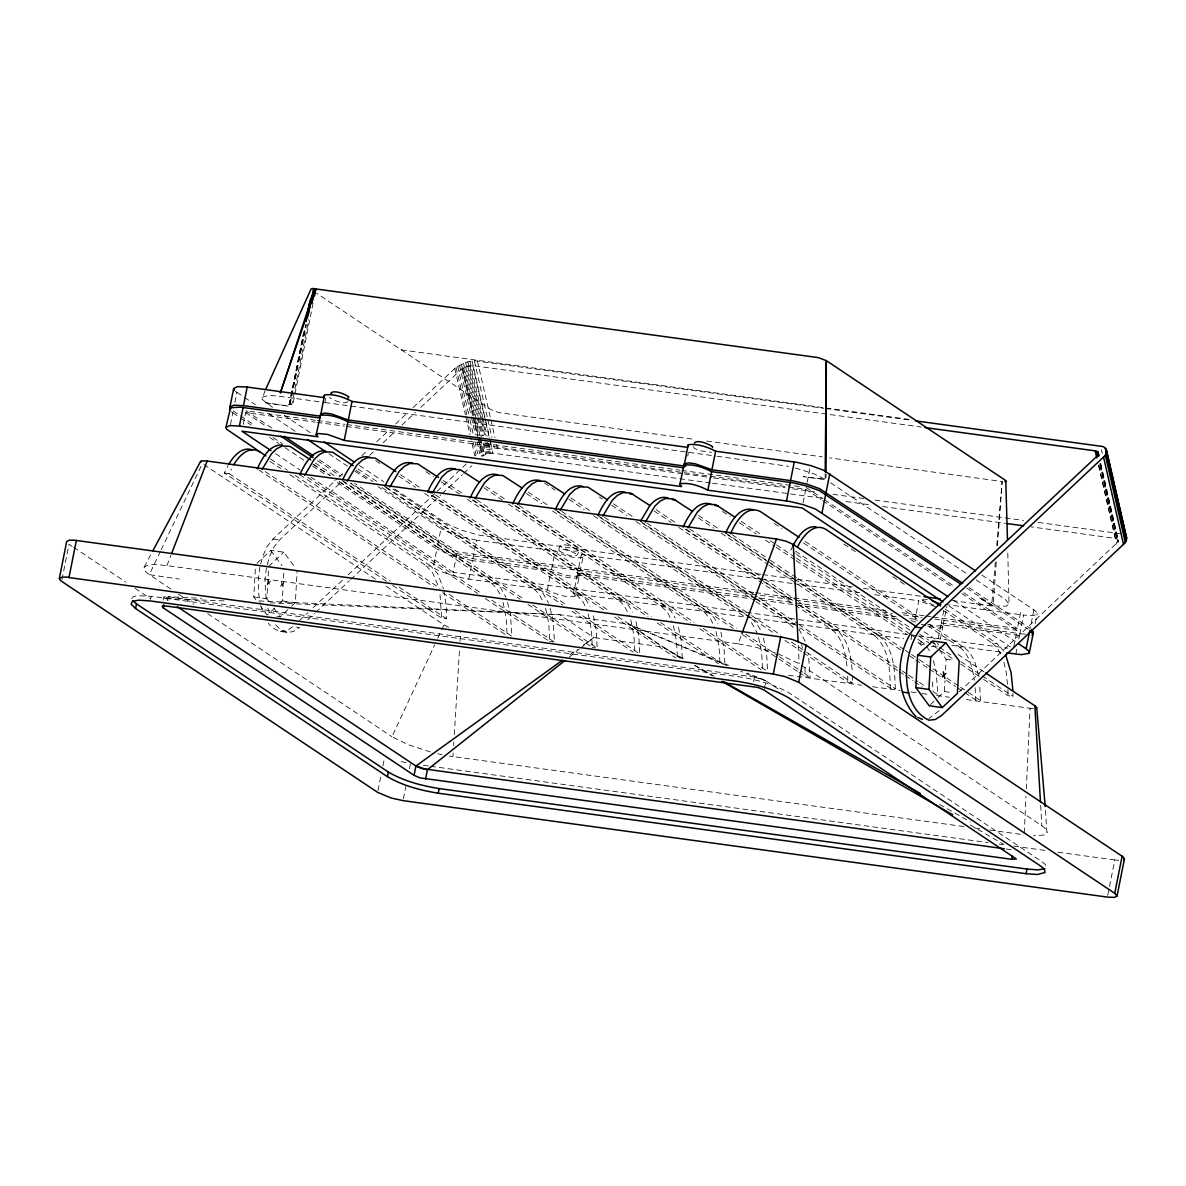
<?xml version="1.0" encoding="UTF-8"?>
<svg xmlns="http://www.w3.org/2000/svg" width="1186" height="1186" viewBox="0 0 1186 1186"><rect width="100%" height="100%" fill="white"/><g stroke="black" fill="none" stroke-linecap="round" stroke-linejoin="round"><path stroke-width="0.75" stroke-dasharray="5 3.75" d="M826.049 477.914L826.049 474.252M825.174 473.629L825.115 479.188L803.159 476.624L826.034 479.752L813.981 473.792L792.885 467.254M1024.289 832.972L1025.979 796.295M1026.32 788.972L1030.041 708.279L964.129 699.266M255.835 599.745L253.789 596.943L255.568 564.58M268.94 601.539L266.88 598.737L268.466 569.962M279.748 603.259L282.283 600.902L284.062 568.524M291.593 606.239L295.373 602.696L297.152 570.318M938.022 697.487L944.338 691.557L944.931 680.779M945.524 669.986L946.117 659.194L938.912 649.409M963.788 826.538L452.963 756.579L453.185 752.917M453.645 745.594L453.867 741.947M454.312 734.623L459.59 648.623M460.049 641.3L460.613 632.153M996.284 562.134L993.082 606.12L978.999 597.507L991.644 605.957L1006.232 606.165L1009.049 604.015L1007.729 550.808M997.485 545.649L1002.14 481.501L829.563 457.87M995.35 562.031L991.644 605.957L951.335 600.427M996.744 545.56L1002.14 481.501M259.867 566.967L258.326 579.42L258.474 592.096L260.045 602.429M266.42 567.857L264.878 580.31L266.331 601.598M959.326 691.794L1118.383 541.528L1117.835 539.467L1115.24 538.385L1031.034 526.851M61.968 579.583L69.025 544.226L72.094 546.272M150.592 599.39L151.2 596.306L739.056 676.806C756.638 679.682 774.414 684.233 789.861 693.35L1041.693 861.496L1045.251 864.461L1046.334 866.922M163.075 600.205L163.994 596.766L168.353 596.78L754.489 677.058L764.303 679.83L781.381 691.067M167.745 599.879L168.353 596.78L201.576 598.307M230.469 424.588L232.827 412.772L231.374 411.705M234.872 402.484L236.889 392.358L235.436 391.291M243.234 424.425L245.591 412.609L315.15 422.142M288.42 404.53L289.206 404.515L303.305 333.933M289.206 404.515L304.313 330.212M289.488 404.515L305.691 324.771M289.784 404.53L305.988 324.786M290.081 404.545L306.299 324.801M290.392 404.559L291.786 404.678L308.775 319.479M313.06 303.29L292.809 404.797L291.786 404.678M324.801 402.884L325.809 397.829M378.008 790.602L380.825 776.459M382.945 765.845L384.353 758.788M575.447 595.713L573.594 593.534L577.285 574.973L579.153 577.152L574.854 596.425C565.44 597.7 555.685 594.216 547.383 589.946L465.653 578.694L448.842 574.484L437.234 569.888L433.186 567.605L436.893 549.044L334.081 480.389M579.524 575.284L577.656 573.12L581.362 554.559L583.215 556.723L578.931 575.996C569.502 577.285 559.762 573.802 551.46 569.532L469.73 558.28L456.254 555.107L441.311 549.474L437.263 547.176L440.955 528.615L378.052 486.616M403.418 798.875L405.879 786.496M409.407 768.824L410.475 763.517M916.333 635.681L453.185 572.26L456.877 553.699L351.234 483.147M468.766 579.183L472.458 560.622L551.09 571.385C559.392 575.655 569.147 579.139 578.56 577.864L579.153 577.152M472.829 558.769L476.535 540.208L555.152 550.971C563.469 555.241 573.209 558.725 582.637 557.45L583.215 556.723M547.383 589.946L551.09 571.385M551.46 569.532L555.152 550.971M558.902 550.289C558.828 539.63 573.238 547.176 578.264 549.993L578.531 550.6C578.62 561.26 564.21 553.714 559.184 550.897C562.757 547.413 572.808 551.727 577.345 554.633L577.612 555.241M687.747 456.061L688.414 452.681M753.57 681.698L754.489 677.058L740.85 671.32M764.436 688.532L765.978 680.794L747.299 673.099M803.07 502.82L805.768 489.329L346.268 426.397M807.147 482.405L809.83 468.915M911.011 639.743L912.019 634.673M917.386 620.634L915.073 619.329L918.779 600.768L871.102 594.23M934.123 605.186L922.797 600.694L923.464 595.446M938.215 638.276L940.913 624.77L1022.421 635.874M927.882 624.399L935.398 625.941L942.559 625.793L942.707 624.103L941.284 622.917L943.641 611.101M940.409 638.75L942.766 626.934L940.913 624.77M943.137 625.081L946.843 606.52M1013.689 647.274L1017.054 630.403L961.935 593.608M933.219 617.016L1017.425 628.55L1021.131 609.989M1015.839 654.094L1017.173 647.348M1018.863 638.913L1019.53 635.533M941.284 622.917L1019.901 633.68L1023.607 615.119L1033.377 615.564L1036.846 614.304L1036.386 611.902L1033.895 609.826L981.726 574.988M1033.895 609.826L1030.189 628.387L968.814 587.396M1035.126 623.747L1037.142 613.622M1107.724 895.326L1109.147 888.255M1109.488 886.491L1114.781 859.969L1118.709 860.339M260.757 563.721L262.966 555.597L267.443 546.079L272.988 539.081L337.625 478.403M267.31 564.61L269.519 556.486L273.996 546.983L279.54 539.971L341.42 481.872M170.814 589.042L146.812 572.853L144.01 569.562L144.232 566.997C150.889 562.772 159.576 565.188 166.944 565.603L738.196 643.835L741.339 635.236M166.944 565.603L170.903 555.315M131.868 598.441L133.321 596.662L137.235 595.668L151.2 596.306M265.13 390.609L261.943 399.208L273.566 408.162M1045.533 810.275L1046.912 833.417L1043.665 835.092L1033.643 835.715M430.399 751.954L408.088 744.689L391.988 736.728L434.669 644.902M437.767 638.231L440.881 631.545M441.652 629.885L443.979 624.874L385.494 585.825M386.577 581.333L224.302 472.977L228.068 465.52M224.302 472.977L229.209 473.644L231.418 469.004M792.841 545.901L790.632 550.526L795.228 553.595M160.392 551.46L149.303 574.691L179.323 579.079M161.177 549.8L202.361 463.548M144.232 566.997L152.045 552.35M578.531 550.6C572.675 552.483 565.248 549.489 560.103 546.257L559.836 545.649M693.543 446.499L694.344 448.293L699.933 450.754L711.511 452.34M922.53 600.086L927.363 599.538M942.766 626.934L940.617 628.046L935.028 627.794L921.27 624.266M338.974 477.128L344.355 472.072M361.863 455.646L367.245 450.591M376.674 441.741L388.8 430.355M395.531 424.039L407.658 412.654M413.039 407.599L456.032 367.349L465.594 362.382L474.341 360.722L823.84 408.295M369.676 455.35L373.723 451.555M383.137 442.719L395.249 431.348M401.965 425.033L415.426 412.402M420.808 407.361L461.888 368.861L466.661 366.385L472.769 365.629L921.27 427.049M256.828 563.394L270.704 550.363L283.795 552.157L295.106 567.531M268.659 566.374L283.795 552.157M267.132 584.401L270.704 581.066M280.237 586.195L283.81 582.86M274.707 608.003L267.132 615.104L260.979 606.728M276.961 616.453L280.237 616.898L290.333 607.425M299.761 620.278L307.841 612.688M313.237 607.632L342.858 579.821M348.254 574.765L435.781 492.59M437.13 491.33L461.369 468.574M462.718 467.314L466.75 463.518M307.663 619.907L314.379 613.592M315.728 612.332L349.366 580.755M350.715 579.494L440.866 494.873M442.2 493.613L462.392 474.667M463.726 473.407L471.806 465.831M930.461 704.588L936.762 698.673M939.134 710.74L928.89 718.553M682.573 473.718L497.438 448.352L485.637 449.909L474.845 455.928L470.338 436.285M569.236 657.103L579.361 649.053M580.814 647.912L593.83 637.564L662.663 646.993L685.197 659.801M262.106 397.28L267.858 395.59A44.371 9.607 16.3 0 1 279.199 396.272L323.17 402.291M569.917 654.835L577.389 649.439M583.364 645.125L593.83 637.564L559.54 614.659L258.77 600.917M710.666 482.984L492.827 453.141L486.705 453.897L481.946 456.373L477.839 438.509M168.353 596.78L165.032 598.5L163.698 597.121M280.341 631.382L286.819 630.626L293.031 626.593L299.584 627.498L293.372 631.515C284.284 633.532 273.922 631.056 268.362 623.169M224.021 600.917L165.032 598.5L168.115 600.561M270.111 602.799L559.54 614.659L628.358 624.088L728.604 665.39M1025.401 634.199L1019.901 633.68M1033.303 708.62L1030.041 708.279M931.336 646.355L938.482 646.222L938.63 644.517L937.207 643.331M401.372 349.87L912.034 419.8M825.664 408.547L911.826 420.348M691.868 439.013L500.937 412.876A8.539 1.853 16.3 0 1 498.15 412.343L490.767 409.555L316.529 293.224M706.559 441.029L822.224 456.862M324.994 402.543L715.202 455.973M717.041 456.225L788.557 466.306M265.916 403.047L288.85 406.19L265.19 402.514M315.52 420.289L245.962 410.756L271.994 428.131M317.359 420.526L344.815 424.291M346.638 424.544L679.815 470.175M681.654 470.427L800.639 486.72M316.988 422.394L344.444 426.145M684.411 473.97L711.911 477.736M713.735 477.988L785.236 487.772M792.559 488.78L814.56 491.79M832.883 494.31L864.045 498.58M875.046 500.077L1023.533 520.417M1038.195 522.433L1120.681 533.73M712.504 483.236L822.343 498.268M846.137 501.53L871.769 505.043M882.74 506.541L1005.402 523.337M760.819 574.335L477.928 534.96L460.657 529.875L447.033 523.871L394.567 488.958M762.642 574.587L852.408 586.877M863.408 588.389L922.026 596.425M581.362 554.559L759.233 578.916M761.071 579.168L792.248 583.438M794.086 583.69L860.102 592.733M944.99 604.356L1023.607 615.119M753.822 592.451L457.247 551.831L354.673 483.339M755.645 592.703L792.263 597.714M794.086 597.966L889.278 610.998M902.101 612.762L924.057 615.756M925.895 616.008L931.381 616.764M456.877 553.699L793.716 599.819M795.554 600.072L892.569 613.355M903.554 614.867L921.863 617.372M934.672 619.122L1017.054 630.403M577.656 573.12L794.042 602.755M795.88 603.007L898.573 617.061M909.573 618.573L915.073 619.329M577.285 574.973L751.494 598.826M753.332 599.078L900.041 619.166M911.041 620.678L917.015 622.487M272.988 539.081L279.54 539.971M289.873 474.696L426.189 565.707L431.096 566.389L437.634 573.653L443.475 588.686M943.27 610.39L992.193 643.049L997.1 643.716L1003.712 651.025M918.157 635.933L1007.863 648.208M573.594 593.534L903.673 638.735M951.839 645.332L1003.03 652.344M339.581 481.798L491.493 583.23L496.4 583.897L500.922 588.212L505.948 597.299M382.159 487.639L534.071 589.057L538.993 589.739L543.499 594.053L548.525 603.14M424.751 493.465L576.663 594.898L581.57 595.565L586.092 599.879L589.991 606.328M467.343 499.291L619.24 600.724L624.162 601.406L628.684 605.705L632.583 612.154M508.394 504.109L661.832 606.565L666.74 607.232L671.261 611.546L675.175 617.995M552.513 510.958L704.425 612.391L709.332 613.058L713.853 617.372L717.752 623.821M755.838 601.51L789.594 624.058L794.501 624.725L757.676 600.131M678.733 527.429L832.172 629.885L837.094 630.567C848.865 640.158 850.777 656.762 852.319 670.905M798.045 584.49L874.764 635.726L879.686 636.393C894.259 649.157 894.689 670.905 895.282 688.873L890.36 688.206L753.911 597.092M924.591 644.102L922.263 642.219L917.356 641.552L921.863 645.866M927.719 625.867L959.934 647.378L964.855 648.06C973.335 654.479 976.315 665.494 978.376 675.427M946.117 659.194L954.3 660.32M392.699 585.424L441.696 618.128L446.603 618.795L446.262 606.683L443.89 590.287M983.535 679.326L1008.026 695.693L1012.948 696.36L1012.903 693.276M253.789 596.943L266.88 598.737M282.283 600.902L295.373 602.696M944.338 691.557L952.521 692.683M549.681 641.537L552.943 641.997M592.259 647.378L595.535 647.823M799.067 672.447L805.19 676.539L810.112 677.206L808.378 653.827M803.322 652.685L847.782 682.365L852.69 683.047L852.63 676.895M964.811 692.698L975.544 699.859L980.451 700.541L979.666 684.085M788.393 675.19L861.614 685.226M872.6 686.724L900.07 690.489M911.041 691.987L920.203 693.247M922.026 693.499L929.35 694.492M936.673 695.5L949.497 697.249M974.773 828.036L982.097 829.044M989.42 830.037L1020.553 834.307M423.313 765.281L428.813 766.023M430.637 766.275L988.22 842.638M999.235 844.15L1002.896 844.654M1013.897 846.152L1045.088 850.421M1057.927 852.185L1114.781 859.969M1006.217 849.028L1011.717 849.769M476.535 540.208L456.61 535.509L440.955 528.615M472.458 560.622L452.548 555.923L436.893 549.044M738.196 643.835L754.889 646.993L775.095 652.819M449.42 756.031L452.963 756.579M437.723 753.733L442.052 754.696M405.923 762.731L398.629 760.908M935.472 606.758L918.779 600.768M923.805 644.813L916.378 642.397M754.489 677.058L765.978 680.794M777.853 653.768L799.171 663.686L1041.857 825.723L1046.126 829.281L1047.416 832.231M286.893 632.286L280.593 629.751L274.915 624.073M448.575 627.216L443.979 624.874M727.226 665.598L628.358 624.088L662.663 646.993L685.093 659.965M694.863 665.287L714.18 676.272M939.579 804.39L970.178 821.779M694.699 665.539L712.326 675.723M970.281 824.996L1003.934 844.462M830.63 482.821L966.946 573.831M976.137 579.969L1005.239 599.404L1009.049 604.015M966.916 588.226L1028.292 629.217M806.139 487.461L822.98 498.713M824.507 499.736L953.114 585.617M963.833 592.763L1017.425 628.55M805.768 489.329L821.068 499.543M822.61 500.566L952.743 587.47M954.004 600.65L1015.379 641.626M949.052 606.031L1010.294 646.919M945.123 609.011L997.1 643.716M843.913 544.048L856.144 552.202M892.836 576.707L905.051 584.861M805.264 541.498L920.351 618.336M929.557 624.488L964.855 648.06M774.265 523.411L781.945 528.541M803.426 542.877L918.513 619.715M924.072 631.812L934.85 639.002M957.932 654.405L984.098 671.884M795.554 551.208L911.901 628.891M919.55 634.006L928.742 640.144M930.269 641.152L937.918 646.266M939.46 647.289L951.706 655.473M960.882 661.61L980.792 674.893M982.319 675.916L1012.948 696.36M796.755 554.618L910.047 630.27M919.239 636.393L931.484 644.576M933.011 645.599L939.134 649.691M940.661 650.714L954.448 659.905M960.571 663.997L982.008 678.303M741.206 521.321L759.618 533.626M770.351 540.786L774.962 543.87M776.489 544.893L794.902 557.183M796.443 558.206L909.988 634.021M911.53 635.059L916.126 638.127M917.667 639.15L922.263 642.219M722.482 511.433L730.146 516.562M739.352 522.7L756.238 533.967M765.444 540.119L774.651 546.272M776.178 547.295L794.59 559.584M796.132 560.607L906.608 634.377M732.088 534.693L768.884 559.273M770.411 560.296L796.473 577.701M798.015 578.724L903.791 649.35M905.333 650.373L909.929 653.442M911.456 654.464L917.593 658.571M919.12 659.594L931.395 667.777M932.922 668.8L945.183 676.998M946.725 678.021L958.985 686.205M960.527 687.228L966.649 691.319M968.191 692.342L980.451 700.541M725.639 533.003L767.031 560.637M768.558 561.66L793.093 578.042M794.635 579.064L901.953 650.729M909.618 655.843L914.213 658.912M915.74 659.935L928.015 668.133M929.542 669.156L940.276 676.316M946.413 680.408L955.605 686.561M957.146 687.583L963.269 691.675M698.613 515.495L718.568 528.808M727.774 534.96L769.195 562.624M770.737 563.646L879.686 636.393M698.302 517.897L713.646 528.141M721.325 533.27L767.357 564.002M768.884 565.025L796.503 583.468M689.496 528.867L763.087 577.997M764.614 579.035L796.814 600.531M798.356 601.554L901.063 670.134M902.605 671.157L907.201 674.226M908.743 675.249L917.934 681.401M919.461 682.424L925.599 686.516M933.263 691.631L937.859 694.699L936.139 671.32L932.374 656.94M686.116 529.223L793.434 600.872M799.572 604.964L897.683 670.49M899.225 671.513L903.821 674.582M905.363 675.605L913.027 680.72M914.554 681.742L922.219 686.872M656.036 509.669L675.976 522.982M685.182 529.134L761.901 580.354M763.443 581.377L792.589 600.842M798.727 604.949L837.094 630.567M654.183 511.033L671.068 522.314M646.919 523.041L757.291 596.736M758.832 597.759L797.155 623.362M798.697 624.385L895.282 688.873M640.47 521.336L752.384 596.069M613.444 503.828L633.398 517.155M642.604 523.293L756.149 599.108M599.33 497.008L602.399 499.054M611.605 505.206L626.949 515.45M636.156 521.603L754.296 600.487M604.326 517.2L749.967 614.452M751.509 615.475L780.64 634.925M791.373 642.086L805.161 651.307M806.702 652.33L852.69 683.047M597.877 515.51L745.06 613.785M746.587 614.808L774.191 633.235M784.924 640.396L801.78 651.663M570.851 498.001L590.806 511.314M600.012 517.467L748.855 616.853M544.463 482.984L555.196 490.159M569.013 499.38L584.357 509.624M593.563 515.762L745.475 617.194M561.734 511.374L736.521 628.076M745.712 634.213L777.912 655.71M779.439 656.733L802.448 672.091M803.975 673.114L810.112 677.206M555.285 509.669L733.141 628.417M742.332 634.569L797.526 671.409M528.274 492.16L548.214 505.488M557.42 511.626L709.332 613.058M526.421 493.539L541.765 503.783M519.157 505.532L693.929 622.235M703.135 628.387L765.993 670.357M515.777 505.888L690.548 622.591M699.755 628.728L761.071 669.675M485.682 486.334L505.636 499.647M514.843 505.799L666.74 607.232M483.844 487.713L502.256 500.003M476.564 499.706L651.336 616.409M660.543 622.546L723.401 664.516M473.184 500.062L647.956 616.764M657.163 622.902L718.494 663.849M443.104 480.508L463.044 493.821M472.25 499.973L624.162 601.406M425.907 471.628L433.587 476.757M441.251 481.872L459.664 494.177M435.514 494.903L608.759 610.582M617.95 616.72L682.35 659.712L681.416 641.819L678.318 626.356M432.134 495.244L605.379 610.923M614.57 617.061L675.901 658.022M400.512 474.667L420.452 487.995M431.2 495.155L581.57 595.565M375.651 460.672L380.246 463.756M398.659 476.046L415.545 487.313M284.299 415.322L313.4 434.743M359.343 465.431L383.849 481.798M392.922 489.062L566.167 604.741M575.373 610.879L639.758 653.886L638.839 635.992L635.74 620.515M386.473 487.372L562.787 605.097M571.993 611.235L633.309 652.181M357.92 468.841L377.874 482.153M385.539 487.283L538.993 589.739M356.082 470.219L372.953 481.486M236.889 392.358L243.026 396.465M244.568 397.488L255.301 404.663M269.118 413.884L295.195 431.289M328.952 453.838L347.365 466.128M355.044 471.242L368.846 480.463M319.449 459.827L342.413 475.156M245.591 412.609L267.028 426.93M317.551 460.657L340.515 476.001M350.344 483.236L523.589 598.915M532.781 605.053L597.181 648.045L596.247 630.151L593.148 614.689M342.354 480.508L520.209 599.256M527.874 604.386L590.732 646.355M315.343 463L335.282 476.327M342.962 481.442L496.4 583.897M313.489 464.378L330.375 475.66M233.197 410.919L254.679 425.27M273.091 437.56L282.298 443.712M312.971 464.2L329.856 475.467M339.063 481.62L437.263 547.176M232.827 412.772L238.964 416.879M240.491 417.902L251.239 425.077M269.652 437.367L278.858 443.52M284.996 447.611L304.935 460.924M312.615 466.054L324.875 474.252M275.567 453.66L300.073 470.027M310.791 477.172L453.185 572.26M307.752 477.409L480.997 593.074M491.73 600.249L554.588 642.219L552.869 618.84L549.088 604.46M299.776 474.682L477.617 593.43M485.282 598.545L548.14 640.514M270.541 458.997L287.427 470.264M295.092 475.393L433.186 567.605M269.963 461.398L280.697 468.559M265.16 471.568L439.947 588.271M449.138 594.408L511.996 636.378L510.276 612.999L506.496 598.619M258.726 469.878L433.498 586.581M442.689 592.718L505.562 634.688M229.209 473.644L389.972 580.977M399.148 587.114L446.603 618.795M203.903 464.571L376.259 579.658M178.493 594.171L193.852 604.43M207.669 613.666L391.988 736.728M73.621 547.295L125.79 582.133M134.996 588.271L150.34 598.515M992.193 643.049L996.729 647.378L1000.673 653.842M959.934 647.378C969.807 655.087 972.461 668.43 974.343 680.141M874.764 635.726C889.337 648.475 889.782 670.238 890.36 688.206M832.172 629.885C843.587 639.121 845.692 655.102 847.264 668.8M789.594 624.058L794.116 628.372M751.924 618.899L756.431 623.213L760.345 629.662M704.425 612.391L710.977 619.67L714.521 627.112M661.832 606.565L668.385 613.844L671.928 621.271M619.24 600.724L623.762 605.038L629.351 615.445M576.663 594.898L583.215 602.177L586.759 609.619M534.071 589.057L538.592 593.371L543.618 602.458M491.493 583.23L496 587.544L499.914 593.993M426.189 565.707L432.727 572.986L437.723 584.802M932.759 641.033L937.889 648.016M270.704 550.363L282.001 565.737M274.085 608.522L280.237 616.898M926.785 646.533L930.684 652.982M799.023 629.04L805.59 642.382M751.524 622.531L757.113 632.939M347.987 401.491C344.414 404.975 334.363 400.66 329.827 397.755L329.56 397.147M267.814 608.077L270.215 615.653M260.787 605.661L263.188 613.236M1003.875 662.218L1006.202 672.225L1007.863 688.013M801.588 644.769L802.433 647.986M763.502 638.009L766.586 653.486L767.505 669.838M758.58 637.342L761.679 652.804L762.613 670.698M720.91 632.182L724.009 647.645L724.913 664.012M716.003 631.515L719.087 646.978L720.021 664.872M673.411 625.674L676.509 641.152L677.414 657.504M630.819 619.848L633.917 635.311L634.836 651.663M588.241 614.007L591.34 629.484L592.244 645.836M545.649 608.181L548.747 623.643L549.667 640.01M503.072 602.355L506.155 617.817L507.074 634.169M1101.453 449.79L1102.268 453.363M1100.801 463.607L1118.457 540.949M1100.652 464.452L1118.383 541.528M1100.178 463.548L1118.176 542.135M1100.178 464.067L1117.36 539.081M1099.822 464.171L1117.82 542.758M1099.985 465.549L1116.767 538.77M1098.74 465.431L1116.738 544.018M1098.458 465.149L1115.24 538.385M477.38 360.826L490.485 417.991M490.885 419.77L494.977 437.634M496.623 444.78L497.438 448.352M474.341 360.722L487.446 417.872M487.846 419.651L491.938 437.515M493.584 444.661L494.399 448.234M472.043 360.915L489.64 437.723M490.04 439.502L492.086 448.441M472.769 365.629L485.459 421M485.86 422.779L489.951 440.643M490.367 442.422L492.827 453.141M469.908 361.256L482.776 417.353M483.013 418.406L487.105 436.27M488.736 443.416L490.96 453.082M469.878 365.644L485.845 435.306M487.476 442.452L489.937 453.171M467.758 361.745L484.777 435.47M486.408 442.615L488.869 453.334M467.744 366.059L479.203 416.064M479.604 417.857L483.695 435.722M485.341 442.867L487.787 453.586M465.594 362.382L478.121 416.39M478.284 417.754L482.613 436.033M484.007 442.763L486.705 453.897M465.594 366.77L481.56 436.433M483.191 443.564L485.652 454.282M463.474 363.168L480.241 436.404M480.656 438.183L484.629 454.742M463.607 367.719L474.652 415.945M475.067 417.739L479.159 435.588M479.559 437.382L483.651 455.246M462.703 368.268L473.347 414.715M474.978 421.86L478.255 436.137M478.655 437.93L482.746 455.795M461.413 364.072L473.288 415.871M473.688 417.65L477.78 435.514M479.426 442.66L481.472 451.584M461.888 368.861L472.532 415.293M472.932 417.087L477.439 436.73M459.471 365.08L470.931 415.085M471.331 416.879L475.438 434.728M477.068 441.874L479.529 452.592M457.663 366.178L469.537 417.976M469.952 419.755L473.214 434.046M474.86 441.192L477.721 453.689M456.032 367.349L471.583 435.218M473.229 442.363L476.09 454.861M454.787 368.416L465.431 414.848M465.831 416.642L469.923 434.506M281.245 581.155L282.802 587.915M268.14 579.361L269.696 586.106M440.006 594.779L441.696 618.128M1040.671 805.427L1041.857 825.723M975.174 687.732L975.544 699.859M932.581 681.906L932.922 690.949M804.983 667.392L805.19 676.539M798.267 645.347L799.171 663.686M1007.937 689.511L1008.026 695.693M847.723 676.213L847.782 682.365"/><path stroke-width="1.5" d="M826.049 472.428L826.301 360.618L818.918 357.831A8.539 1.853 16.3 0 0 816.131 357.312L312.689 288.509L311.132 288.895L265.886 388.934M825.189 471.776L826.301 360.618L1005.787 480.582L1007.463 539.793M915.844 687.613L917.623 655.235L932.759 641.033L945.865 642.827L959.207 660.987L957.428 693.35L942.292 707.568L929.187 705.774L915.844 687.613L928.934 689.407L942.292 707.568M928.934 689.407L930.713 657.029L945.865 642.827M1106.508 450.176L1126.567 537.703L1125.351 542.565L941.654 715.425L935.443 719.442L928.964 720.213C898.336 706.085 902.279 650.195 921.596 627.898L1103.529 457.084C1108.525 453.882 1106.923 446.069 1100.623 446.218L915.488 420.852M59.3 578.635L66.698 541.513L69.396 540.134L74.318 540.193L780.684 636.897L792.53 639.506L806.095 645.169L1123.172 856.944L1124.447 858.901L1117.049 896.023L1114.351 897.402L1107.383 897.09L403.062 800.639L391.232 798.03L377.652 792.367L61.628 581.348C55.105 577.004 66.016 576.322 68.966 577.567L773.287 674.019L785.117 676.628L798.697 682.291L1114.721 893.31L1117.049 896.023M68.966 577.567L76.378 540.445M135.575 608.522L131.157 604.237L132.402 601.302L139.118 600.146L150.281 600.946L738.122 681.446C755.704 684.322 773.48 688.873 788.942 697.991L1040.774 866.136L1044.332 869.101L1044.999 872.555L1037.231 874.512L1026.068 873.711L438.227 793.212C420.645 790.336 402.869 785.784 387.407 776.667L135.575 608.522L136.509 603.882L132.951 600.902M163.179 607.781L162.141 606.046L166.514 606.061L758.225 687.509L764.14 690.074L1016.358 858.975L1011.688 859.301L419.977 777.868L414.062 775.303L163.179 607.781L163.801 604.682M265.946 455.928L226.63 429.258L225.874 427.538L230.603 407.732L240.224 407.139L319.909 417.991M230.707 408.844L229.936 407.124L233.642 388.563L237.408 386.621L247.177 387.066L323.971 397.577M225.874 427.538L229.639 425.596L239.409 426.041L243.115 407.48M229.936 407.124L233.716 405.182L243.486 405.627L247.177 387.066M305.84 321.258L309.442 303.171M306.121 321.139L310.465 299.391M307.13 317.522L310.747 299.406M307.441 317.537L311.77 295.788M308.479 313.934L313.534 288.554M312.037 303.171L314.927 288.672L280.37 392.759M314.498 296.04L315.95 288.791L280.385 392.803M239.409 426.041L318.026 436.804L316.173 434.639L320.457 415.367C329.886 414.077 339.626 417.561 347.943 421.831L683.521 467.788M320.68 415.204L324.534 394.938C333.948 393.663 343.703 397.147 352.005 401.417L687.598 447.374M960.779 584.135L819.17 490.515L806.762 486.052L793.286 482.88L711.556 471.628C703.254 467.358 693.499 463.874 684.085 465.164L679.8 484.437L681.654 486.601L344.236 440.391L347.943 421.831M685.73 466.187L348.313 419.977L352.005 401.417M387.407 776.667L388.326 772.027L136.509 603.882M414.062 775.303L415.915 766.023L562.431 660.231M425.566 779.039L427.405 769.758L564.892 660.558M438.227 793.212L439.146 788.571L1027.002 869.071L1038.165 869.872L1044.866 868.715M684.307 465.001L688.162 444.735C697.576 443.46 707.316 446.944 715.632 451.214L797.363 462.466L810.824 465.638L823.247 470.086L975.589 570.896M947.866 596.543L815.464 509.076L803.055 504.613L789.579 501.441L707.864 490.189L711.556 471.628M962.676 583.304L819.541 488.647L807.117 484.199L793.656 481.027L711.926 469.775L715.632 451.214M786.481 500.952L790.187 482.391M790.558 480.538L794.249 461.977M773.287 674.019L780.684 636.897M822.046 512.545L825.752 493.984M826.123 492.116L829.829 473.555M798.697 682.291L806.095 645.169M1006.692 652.849L1021.339 654.628L1029.077 653.293L1028.618 650.877L1026.127 648.801L1029.492 631.93M1029.374 652.596L1033.065 634.036L1029.819 630.24M1011.688 859.301L1012.31 856.218M1026.068 873.711L1027.002 869.071M1114.721 893.31L1122.134 856.188M741.962 633.517L776.519 539.007L786.007 541.172L793.271 544.463L916.378 626.668M171.57 553.61L207.209 461.043L776.519 539.007M207.209 461.043L201.442 460.865L200.834 462.318M1006.01 481.086L1004.927 481.635M1033.065 634.036L1032.042 635.281M985.625 672.907L1034.874 705.789L1036.668 707.405L1035.793 708.472M1124.447 858.901L1123.72 859.791M257.184 468.855C262.062 458.656 269.222 444.32 282.461 444.958M262.106 469.523L271.579 453.63L276.812 448.679L282.135 445.98L289.888 446.336L310.732 459.931M299.776 474.682C304.654 464.482 311.799 450.146 325.038 450.784M304.683 475.349L314.157 459.471L319.405 454.52L324.727 451.822L332.48 452.177L353.324 465.772M343.095 478.966C347.883 468.796 356.675 453.408 370.151 457.336M347.276 481.19L356.749 465.297L361.982 460.346L367.319 457.648L375.072 458.004L395.902 471.598M384.946 486.349C389.838 475.749 398.585 459.204 412.743 463.163M389.853 487.016L399.326 471.124L404.574 466.172L409.896 463.474L417.65 463.845L438.494 477.424M427.538 492.175C432.43 481.59 441.177 465.031 455.32 469.004M470.116 498.016C475.023 487.416 483.755 470.857 497.912 474.83M475.037 498.683L484.511 482.791L489.744 477.839L495.066 475.141L502.82 475.497L522.136 488.069M512.708 503.842C517.6 493.257 526.347 476.698 540.505 480.656M517.615 504.51L527.088 488.632L532.336 483.68L537.658 480.967L545.412 481.338L564.714 493.895M555.285 509.669C560.192 499.084 568.924 482.524 583.082 486.497M560.207 510.351L569.68 494.458L574.913 489.507L580.25 486.809L588.004 487.164L607.306 499.736M597.877 515.51C602.784 504.91 611.516 488.365 625.674 492.323M602.784 516.177L612.272 500.284L617.506 495.333L622.828 492.635L630.581 492.991L649.898 505.562C654.123 500.255 661.254 495.348 668.252 498.15M640.47 521.336L649.943 505.444M645.377 522.018L654.85 506.125L660.083 501.174L665.42 498.476L673.174 498.832L692.476 511.403M683.047 527.177C687.954 516.577 696.686 500.018 710.844 503.991M687.969 527.844L697.442 511.952L702.675 507L707.998 504.302L715.751 504.658L735.068 517.229M725.639 533.003C730.532 522.403 739.278 505.859 753.436 509.817M730.546 533.67C735.261 522.552 746.35 503.887 760.775 511.789L799.127 537.406M152.92 550.734L200.642 461.28M792.841 545.901C797.555 537.214 804.671 525.783 816.012 526.717M797.748 546.568C802.477 536.695 813.552 521.988 825.901 529.401L940.542 605.957M228.839 464.126C233.509 456.284 241.944 446.203 252.218 449.865M233.761 464.793C238.475 456.18 249.164 445.091 259.571 451.851M924.932 427.553L1095.182 450.858L1097.791 451.94L1098.414 453.423L1096.694 456.491L915.058 627.009C895.578 651.544 893.799 693.558 916.111 716.774M320.25 414.225L324.831 413.054L331.62 413.988L348.313 419.977M316.173 434.639L318.322 433.527L327.544 434.402L344.236 440.391M683.862 464.008L688.458 462.851L695.248 463.785L711.926 469.775M679.8 484.437L680.379 483.71C689.807 482.435 699.547 485.919 707.864 490.189M712.445 447.7L712.534 446.648C707.998 443.742 697.946 439.428 694.373 442.912M942.292 676.865L945.865 673.529M1032.413 633.428L1033.436 632.182L1031.642 629.455M347.839 398.155L348.906 396.85C344.385 393.945 334.333 389.631 330.761 393.115L331.65 393.856M243.486 405.627L320.279 416.138M1007.225 523.589L1023.711 525.843M629.736 493.85L633.013 494.295M672.329 499.677L675.605 500.121M714.906 505.503L718.182 505.962M429.169 492.398L432.445 492.857L441.918 476.965L447.152 472.013L452.489 469.315L460.242 469.671L479.544 482.242M923.864 596.662L940.35 598.93M915.058 627.009L921.596 627.898M917.623 655.235L930.713 657.029M902.383 692.075L908.921 692.98M177.351 606.713L415.915 766.023L421.831 768.587L1004.379 848.776M439.146 788.571C421.564 785.695 403.789 781.144 388.326 772.027M932.063 600.516L940.958 604.43M415.915 766.023L427.405 769.758M917.682 717.411L922.412 719.324M723.845 681.757L920.262 793.404M721.933 681.298L952.654 814.797M1018.448 643.672L1026.127 648.801M942.929 601.939L802.062 507.89L241.885 431.17L270.971 450.591M324.119 441.904L354.747 462.362M307.471 439.487L325.883 451.777M284.24 436.315L313.326 455.735M280.8 436.122L312.956 457.588M1124.506 535.064L1126.567 537.703M234.398 390.283L233.642 388.563M687.569 445.462L687.999 446.44M683.492 465.876L683.937 466.854M323.941 395.664L324.386 396.643M319.879 416.078L320.309 417.057M1005.595 654.509L1011.124 672.892L1012.859 690.178M1106.093 449.183L1126.7 538.785M1106.508 452.429L1126.552 539.941M1105.396 448.308L1111.134 473.318M1111.949 476.891L1113.595 484.036M1115.641 492.961L1122.994 525.116M1106.078 453.63L1126.137 541.157M1105.293 455.039L1125.351 542.565M1103.529 457.084L1123.587 544.596M1098.132 452.385L1098.948 455.958M1097.791 451.94L1098.607 455.513M1097.317 451.57L1098.132 455.142M1096.709 451.258L1097.939 456.61M1095.182 450.858L1096.828 458.004M943.3 671.825L944.857 678.57M229.58 408.977L229.728 409.793M1036.727 707.76L1045.222 806.613M1034.874 705.789L1040.448 801.736M793.271 544.463L798.074 641.67"/></g></svg>
